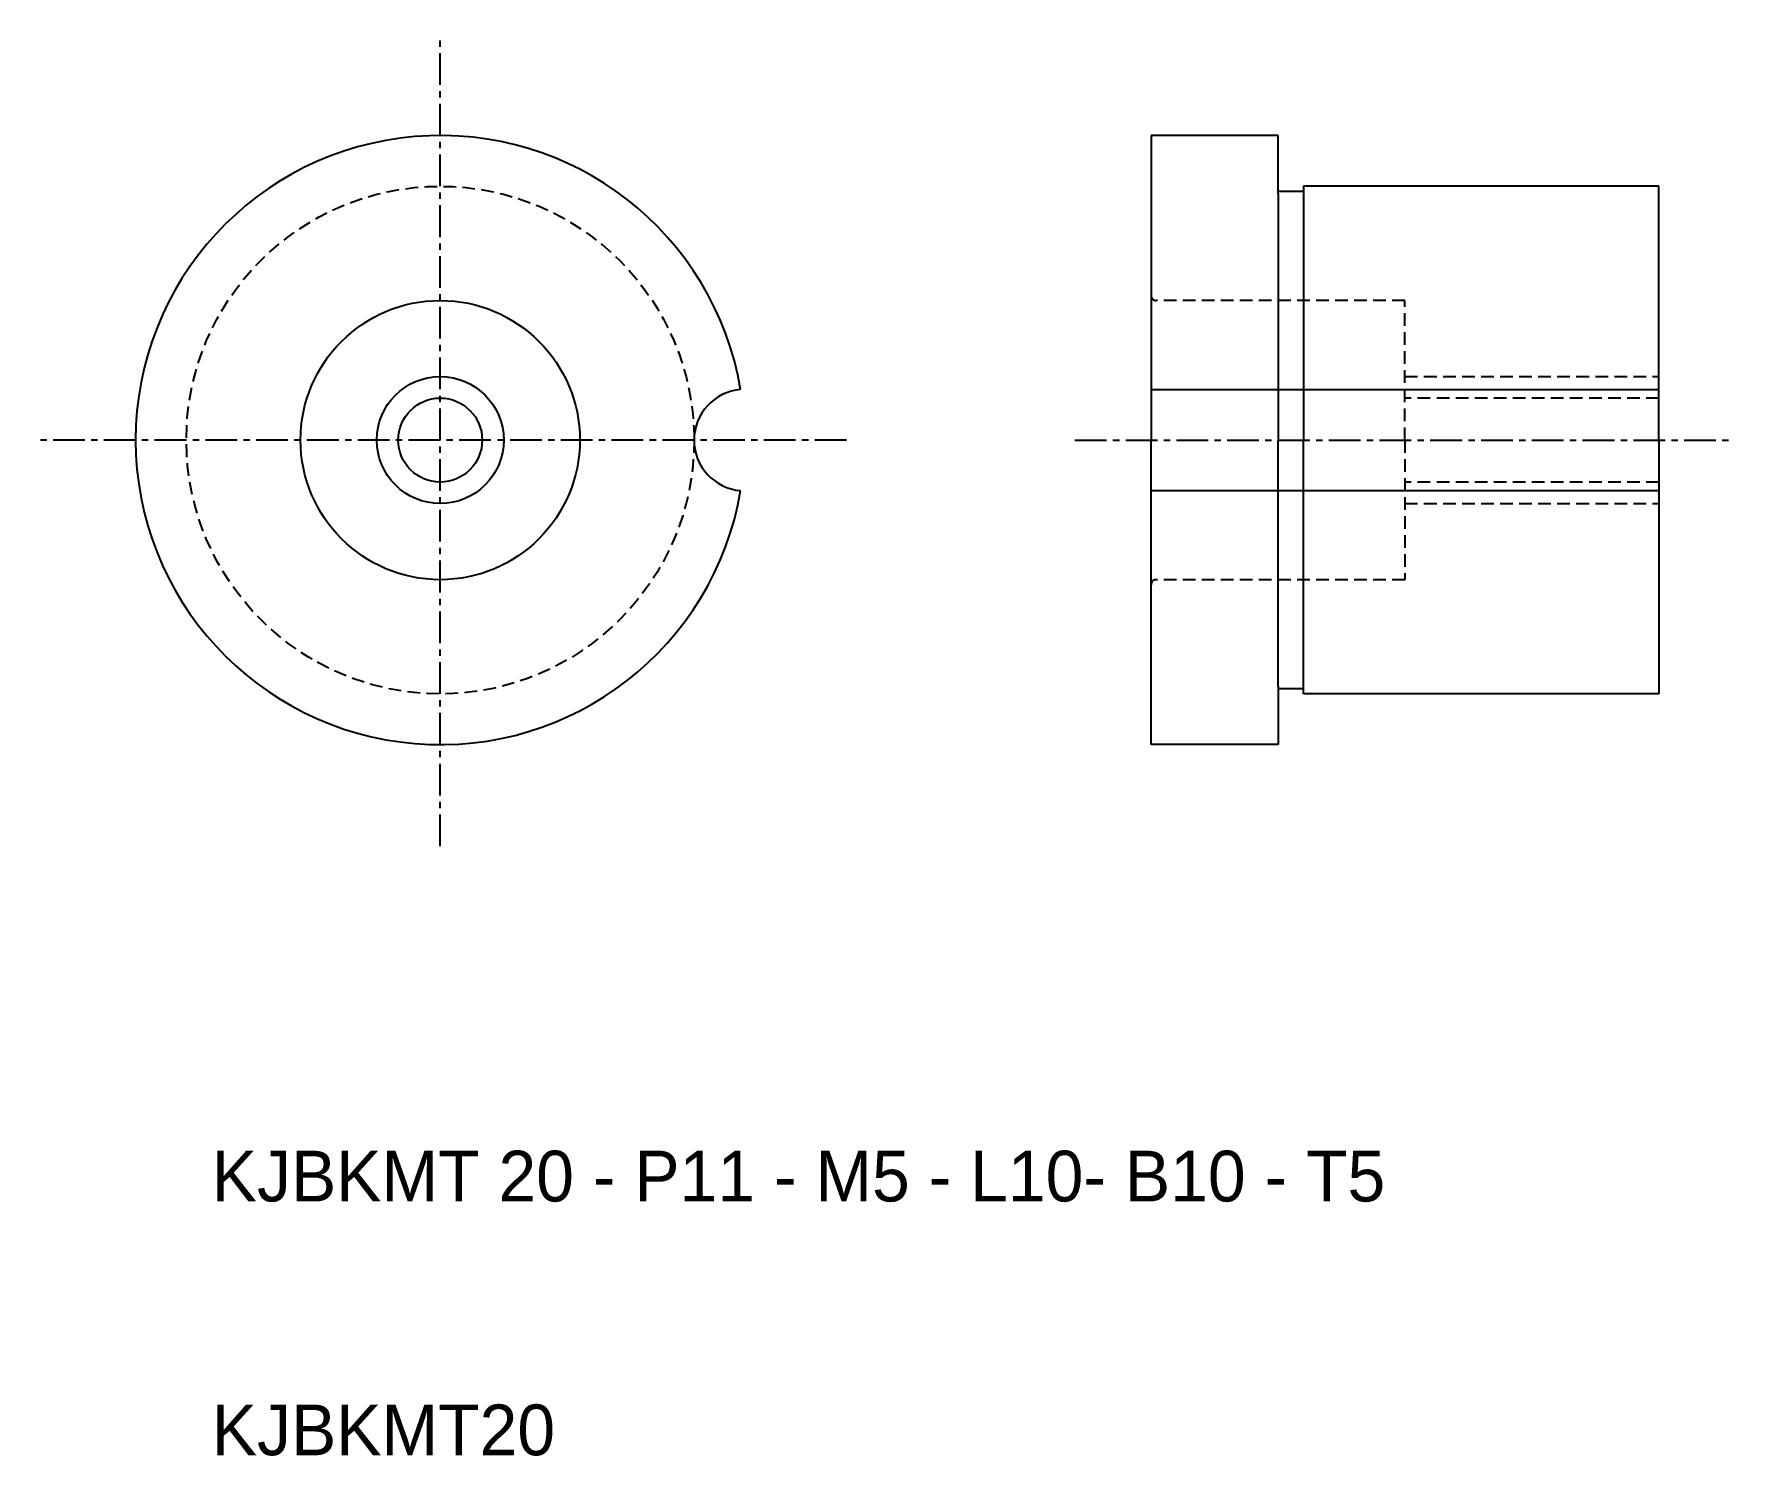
# Model space of a CAD drawing. Extents: x 3 to 70, y 10 to 66.
import ezdxf

# ---------------------------------------------------------------- set-up
doc = ezdxf.new("R2010")
doc.units = 0
doc.linetypes.add('CENTER', pattern=[2, 1.25, -0.25, 0.25, -0.25])
doc.linetypes.add('DASHED', pattern=[0.75, 0.5, -0.25])
doc.layers.get('0').update_dxf_attribs({"linetype": 'CONTINUOUS'})
doc.layers.add('CENTER', color=1, linetype='CENTER')

msp = doc.modelspace()

# ---------------------------------------------------------------- linework, layer by layer
for p, q in [((47, 62), (47, 50)), ((52, 62), (47, 62)), ((52, 59.7), (52, 62)), ((53, 59.8), (52, 59.8)), ((52, 59.7), (52, 50)), ((67, 60), (53, 60)), ((53, 60), (53, 59.7)), ((53, 59.7), (53, 50)), ((67, 50), (67, 60)), ((47, 38), (47, 50)), ((52, 40.3), (52, 50)), ((53, 40.3), (53, 50)), ((67, 50), (67, 40)), ((52, 40.3), (52, 38)), ((53, 40), (53, 40.3)), ((53, 40.2), (52, 40.2)), ((67, 40), (53, 40)), ((52, 38), (47, 38))]:
    msp.add_line(p, q)
at = {"color": 3, "linetype": 'DASHED'}
for p, q in [((57, 55.5), (47.2, 55.5)), ((57, 50), (57, 55.5)), ((57, 52.5), (67, 52.5)), ((67, 51.654), (57, 51.654)), ((57, 50), (57, 44.5)), ((67, 48.346), (57, 48.346)), ((57, 47.5), (67, 47.5)), ((57, 44.5), (47.2, 44.5))]:
    msp.add_line(p, q, dxfattribs=at)
at = {"color": 7, "linetype": 'CONTINUOUS'}
for p, q in [((47, 51.99), (67, 51.99)), ((47, 48.01), (67, 48.01))]:
    msp.add_line(p, q, dxfattribs=at)
at = {"color": 3, "linetype": 'DASHED'}
msp.add_circle((19, 50), 10, dxfattribs=at)
at = {"color": 7, "linetype": 'CONTINUOUS'}
for radius in [5.5, 1.654]:
    msp.add_circle((19, 50), radius, dxfattribs=at)
at = {"color": 3, "linetype": 'CONTINUOUS'}
msp.add_circle((19, 50), 2.5, dxfattribs=at)
at = {"color": 7, "linetype": 'CONTINUOUS'}
for centre, radius, start, end in [((19, 50), 12, 9.56038, 350.43962), ((31, 50), 2, 94.78019, 265.21981)]:
    msp.add_arc(centre, radius, start, end, dxfattribs=at)
at = {"color": 3, "linetype": 'DASHED'}
for centre, start, end in [((47.2, 55.7), 180, 270), ((47.2, 44.3), 90, 180)]:
    msp.add_arc(centre, 0.2, start, end, dxfattribs=at)
at = {"layer": 'CENTER', "color": 1, "linetype": 'CENTER'}
for p, q in [((19, 34), (19, 66)), ((35, 50), (3, 50)), ((44, 50), (70, 50))]:
    msp.add_line(p, q, dxfattribs=at)

# ---------------------------------------------------------------- texts
at = {"color": 7, "linetype": 'CONTINUOUS'}
for s, p in [('KJBKMT 20 - P11 - M5 - L10- B10 - T5', (10, 20)), ('KJBKMT20', (10, 10))]:
    msp.add_text(s, height=2, dxfattribs=at).set_placement(p)

doc.saveas('drawing.dxf')
